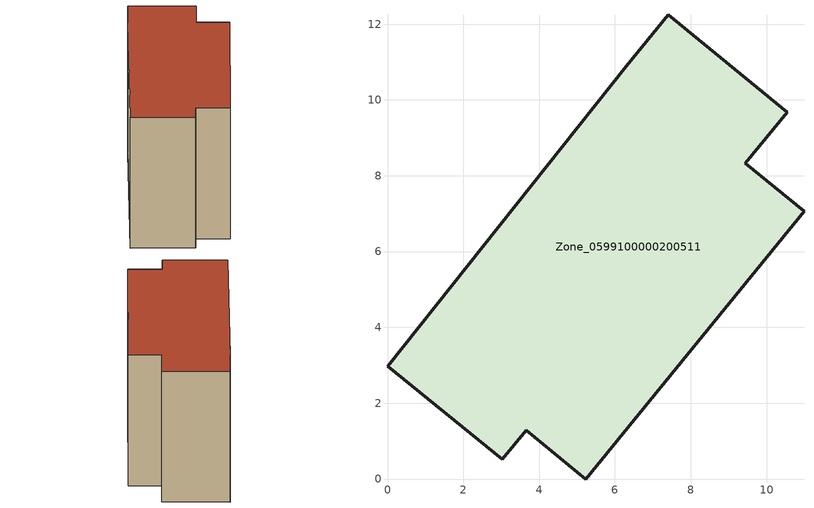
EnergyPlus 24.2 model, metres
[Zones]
Zone_0599100000200511
 floor ground (C_G): 3.66,1.29 3.02,0.52 0,2.98 6.3,10.89 7.41,12.24 10.54,9.68 9.44,8.33 10.99,7.07 5.23,0 z0
 wall outside (C_F): 9.44,8.33 10.54,9.68 7.41,12.24 6.3,10.89 0,2.98 3.02,0.52 3.66,1.29 5.23,0 10.99,7.07 9.44,8.33 z0:9.31
 roof outside (C_R): 5.23,0 10.99,7.07 9.44,8.33 10.54,9.68 7.41,12.24 6.3,10.89 0,2.98 3.02,0.52 3.66,1.29 z9.31
[BUILDING]
Pand.0599100000200511: North Axis=0; Terrain=City; Loads Convergence Tolerance Value=0.04; Temperature Convergence Tolerance Value=0.4; Solar Distribution=FullExterior; Maximum Number of Warmup Days=25; Minimum Number of Warmup Days=1
[Site:Location]
Rotterdam.The.Hague.AP_ZH_NLD Design_Conditions: Latitude=51.96; Longitude=4.45; Time Zone=1; Elevation=-4.5
[SITE:GROUNDTEMPERATURE:BUILDINGSURFACE]
18, 18, 18, 18, 18, 18, 18, 18, 18, 18, 18, 18
[MATERIAL] Thermal Absorptance=0.9; Solar Absorptance=0.7; Visible Absorptance=0.7
Name | Roughness | Thickness | Conductivity | Density | Specific Heat
G.TI.1946 | MediumSmooth | 0.15 | 1 | 540 | 1210
F.TI.1946 | Rough | 0.3 | 0.857143 | 1920 | 840
R.TI.1946 | MediumRough | 0.2 | 0.1 | 1500 | 1000
[CONSTRUCTION]
C_G: G.TI.1946
C_F: F.TI.1946
C_R: R.TI.1946
[ZONE]
Zone_0599100000200511: Type=1; Multiplier=1; Ceiling Height=Autocalculate; Volume=Autocalculate; Floor Area=autocalculate; Part of Total Floor Area=Yes
[ZONEINFILTRATION:DESIGNFLOWRATE]
Infil_Zone_0599100000200511: Zone or ZoneList or Space or SpaceList=Zone_0599100000200511; Schedule=AlwaysOn; Design Flow Rate Calculation Method=Flow/Area; Flow Rate per Floor Area=0.003; Constant Term Coefficient=1; Temperature Term Coefficient=0; Velocity Term Coefficient=0; Velocity Squared Term Coefficient=0
[HVACTEMPLATE:ZONE:IDEALLOADSAIRSYSTEM]
Zone_0599100000200511: Maximum Heating Supply Air Temperature=50; Minimum Cooling Supply Air Temperature=13; Maximum Heating Supply Air Humidity Ratio=0.0156; Minimum Cooling Supply Air Humidity Ratio=0.0077; Heating Limit=NoLimit; Cooling Limit=NoLimit; Dehumidification Control Type=ConstantSensibleHeatRatio; Cooling Sensible Heat Ratio=0.7; Dehumidification Setpoint=60; Humidification Control Type=None; Humidification Setpoint=30; Outdoor Air Method=None; Outdoor Air Flow Rate per Person=0.00944; Outdoor Air Flow Rate per Zone Floor Area=0; Outdoor Air Flow Rate per Zone=0; Demand Controlled Ventilation Type=None; Outdoor Air Economizer Type=NoEconomizer; Heat Recovery Type=None; Sensible Heat Recovery Effectiveness=0.7; Latent Heat Recovery Effectiveness=0.65
[ZONECONTROL:THERMOSTAT]
ThermostatControl_Zone_0599100000200511: Zone or ZoneList=Zone_0599100000200511; Control Type Schedule=DualSetpointControlType; Control 1=Thermostat_Zone_0599100000200511; Temperature Difference Between Cutout And Setpoint=0
[THERMOSTATSETPOINT:DUALSETPOINT]
Thermostat_Zone_0599100000200511: Heating Setpoint Temperature Schedule=HeatingSetpoint_Zone_0599100000200511; Cooling Setpoint Temperature Schedule=CoolingSetpoint_Zone_0599100000200511
[SCHEDULE:COMPACT]
HeatingSetpoint_Zone_0599100000200511: Through: 12/31, For: AllDays, Until: 24:00, 21
CoolingSetpoint_Zone_0599100000200511: Through: 12/31, For: AllDays, Until: 24:00, 24
DualSetpointControlType: Through: 12/31, For: AllDays, Until: 24:00, 4
AlwaysOn: Through: 12/31, For: AllDays, Until: 24:00, 1
